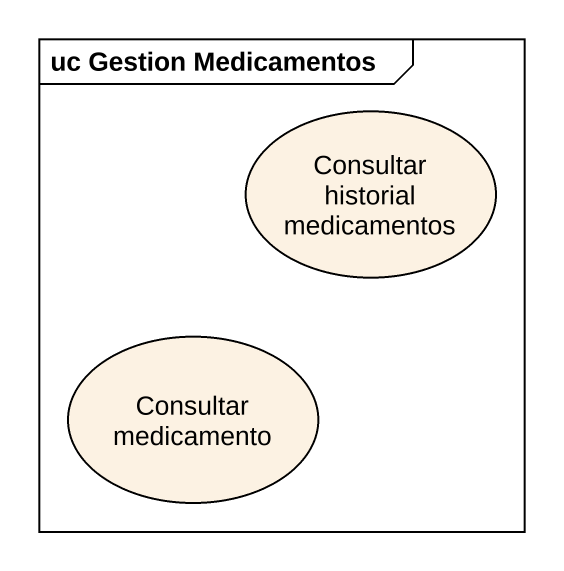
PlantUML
@startuml
mainframe uc Gestion Medicamentos
usecase "Consultar historial medicamentos" as Consultar_historial
usecase "Consultar medicamento" as Consultar_medicamento
@enduml
